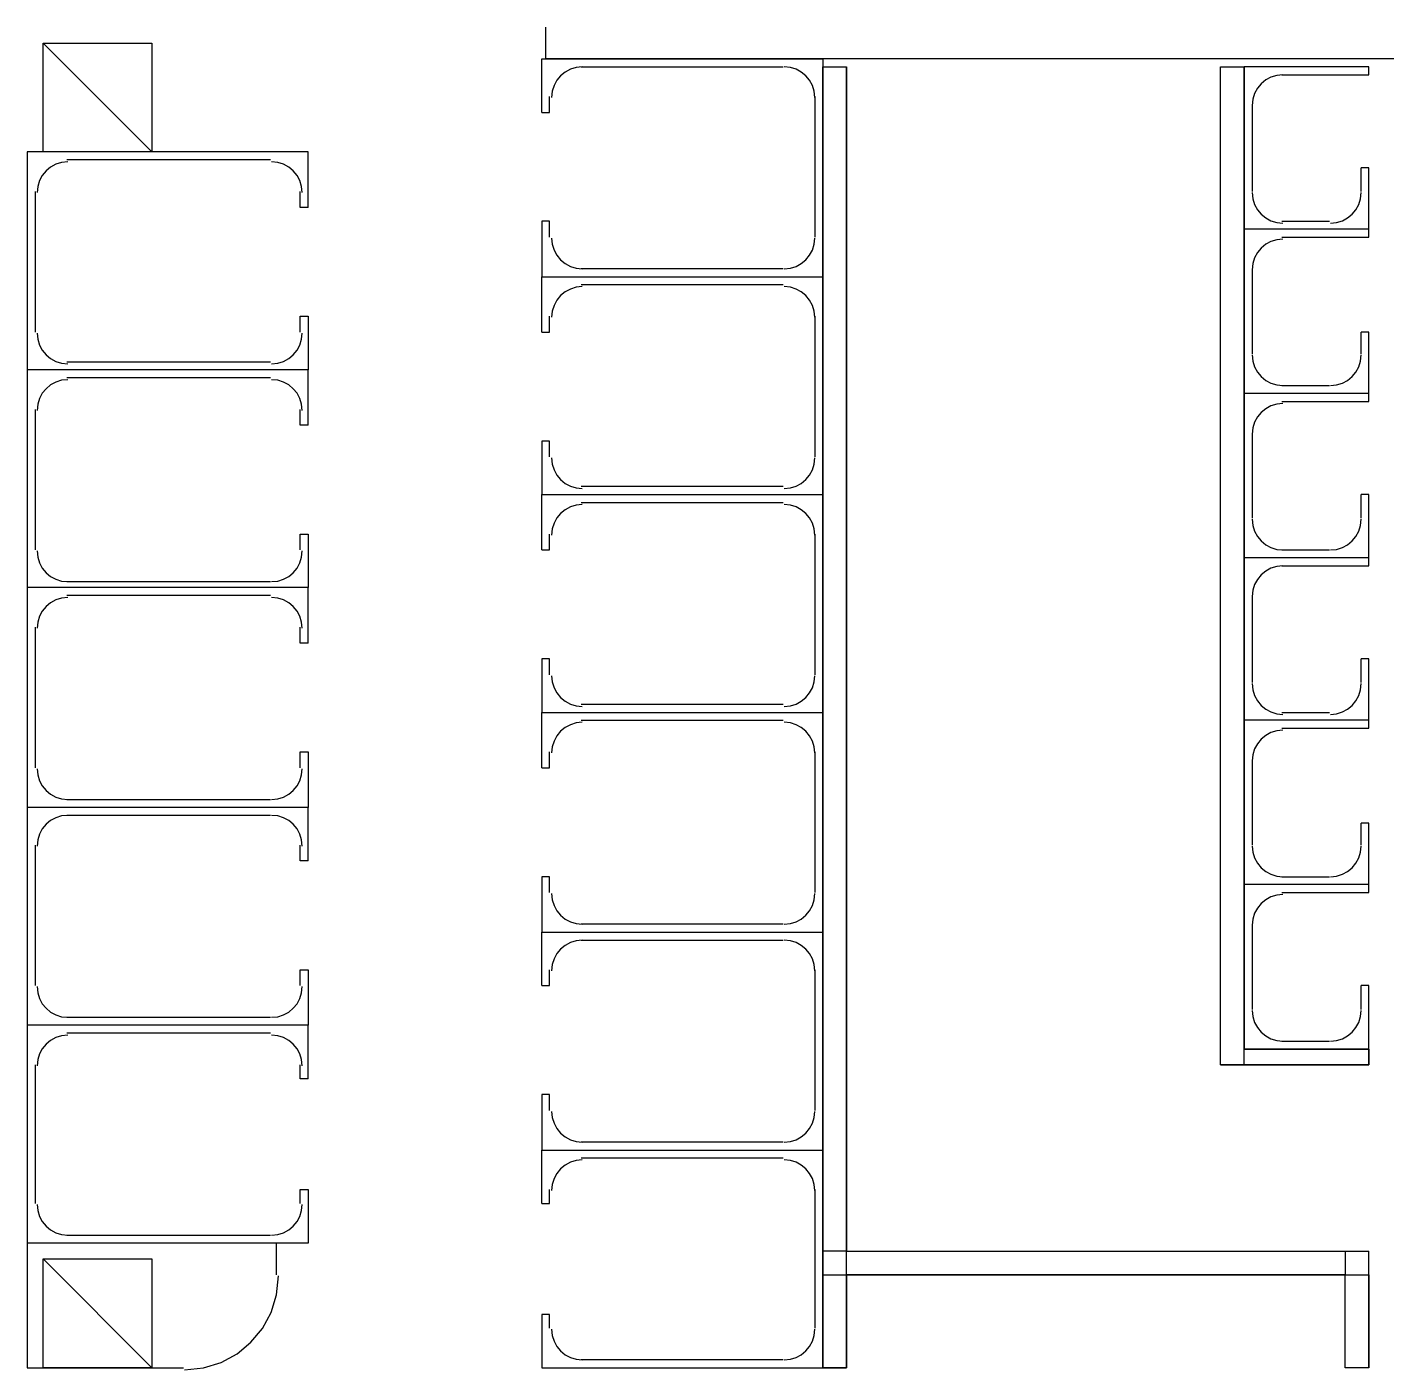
# Model space of a CAD drawing. Header units: millimetres. Extents: x -1062 to 473405, y -148599 to 38948.
# Drawn here: x -465 to 8255, y -83090 to -74479 of the extents above; entities that cross this region are included whole.
import ezdxf

# ---------------------------------------------------------------- set-up
doc = ezdxf.new("R2010")
doc.units = ezdxf.units.MM
for name, color, linetype in [('COLUMN', 1, 'Continuous'), ('WALL', 7, 'Continuous'), ('WINDOW', 4, 'Continuous')]:
    doc.layers.add(name, color=color, linetype=linetype)

msp = doc.modelspace()

# ---------------------------------------------------------------- linework, layer by layer
at = {"layer": 'COLUMN'}
for p, q in [((334.3, -75279), (-363.9, -74580.5)), ((-363.9, -74580.5), (334.3, -74580.5)), ((-363.9, -75279), (-363.9, -74580.5)), ((334.3, -74580.5), (334.3, -75279)), ((334.3, -75279), (-363.9, -75279)), ((334.3, -83077.6), (-363.9, -82379.1)), ((-363.9, -82379.1), (334.3, -82379.1)), ((-363.9, -83077.6), (-363.9, -82379.1)), ((334.3, -82379.1), (334.3, -83077.6)), ((334.3, -83077.6), (-363.9, -83077.6))]:
    msp.add_line(p, q, dxfattribs=at)
at = {"layer": 'WALL'}
for p, q in [((2860.2, -74682.1), (2860.2, -74478.9)), ((9486.1, -74682.1), (2860.2, -74682.1)), ((4637.3, -83077.6), (4637.3, -74732.9)), ((4789.6, -82328.3), (4789.6, -74732.9)), ((7188.6, -81134.3), (7188.6, -74732.9)), ((7340.9, -81134.3), (7340.9, -74732.9)), ((8140.6, -81032.7), (7340.9, -81032.7)), ((8140.6, -81134.3), (8140.6, -81032.7)), ((7188.6, -81134.3), (7340.9, -81134.3)), ((7340.9, -81134.3), (8140.6, -81134.3)), ((-465.4, -82277.5), (-465.4, -83077.6)), ((1133.9, -82277.5), (-465.4, -82277.5)), ((1133.9, -82480.7), (1133.9, -82277.5)), ((4789.6, -82328.3), (7988.3, -82328.3)), ((7988.3, -82328.3), (8140.6, -82328.3)), ((8140.6, -83077.6), (8140.6, -82328.3)), ((1134.4, -82608.6), (1146.6, -82487)), ((4789.6, -83077.6), (4789.6, -82480.7)), ((4789.6, -82480.7), (7988.3, -82480.7)), ((7988.3, -83077.6), (7988.3, -82480.7)), ((1099.2, -82721.9), (1134.4, -82608.6)), ((1043.7, -82824.3), (1099.2, -82721.9)), ((970, -82913.6), (1043.7, -82824.3)), ((880.8, -82987.3), (970, -82913.6)), ((778.4, -83042.9), (880.8, -82987.3)), ((-465.4, -83077.6), (537.3, -83077.6)), ((543.7, -83090.3), (665.2, -83078.1)), ((665.2, -83078.1), (778.4, -83042.9)), ((4637.3, -83077.6), (4789.6, -83077.6))]:
    msp.add_line(p, q, dxfattribs=at)
for points in [[(4789.6, -74732.9), (4789.6, -82328.3), (4637.3, -82328.3), (4637.3, -74732.9), (4789.6, -74732.9)], [(8140, -81135), (7340, -81135), (7340, -81134.3), (7188.6, -81134.3), (7188.6, -74732.9), (7340.9, -74732.9), (7340.9, -81032.7), (8140.6, -81032.7), (8140.6, -81134.3), (8140, -81134.3), (8140, -81135)], [(7988.3, -82328.3), (7988.3, -82480.7), (4789.6, -82480.7), (4789.6, -82328.3), (7988.3, -82328.3)], [(4789.6, -82480.7), (4789.6, -83077.6), (4637.3, -83077.6), (4637.3, -82480.7), (4789.6, -82480.7)], [(8140.6, -82480.7), (8140.6, -83077.6), (7988.3, -83077.6), (7988.3, -82480.7), (8140.6, -82480.7)]]:
    msp.add_lwpolyline(points, close=True, dxfattribs=at)
at = {"layer": 'WINDOW'}
for p, q in [((2834.8, -75025), (2834.8, -74682.1)), ((2834.8, -74682.1), (4637.3, -74682.1)), ((4637.3, -74682.1), (4637.3, -76079.2)), ((2931.9, -74819.7), (2913.8, -74853.1)), ((2955.9, -74790.5), (2931.9, -74819.7)), ((2985, -74766.5), (2955.9, -74790.5)), ((3018.5, -74748.4), (2985, -74766.5)), ((3055.4, -74736.9), (3018.5, -74748.4)), ((3095, -74732.9), (3055.4, -74736.9)), ((3088.7, -74732.9), (4383.4, -74732.9)), ((4429.4, -74736.9), (4389.7, -74732.9)), ((4466.3, -74748.4), (4429.4, -74736.9)), ((4499.7, -74766.5), (4466.3, -74748.4)), ((4528.9, -74790.5), (4499.7, -74766.5)), ((4552.9, -74819.7), (4528.9, -74790.5)), ((4571, -74853.1), (4552.9, -74819.7)), ((7340.9, -74732.9), (7340.9, -75774.4)), ((8140.6, -74732.9), (7340.9, -74732.9)), ((7478.4, -74817.3), (7449.3, -74841.3)), ((7511.9, -74799.2), (7478.4, -74817.3)), ((7548.8, -74787.7), (7511.9, -74799.2)), ((7588.4, -74783.7), (7548.8, -74787.7)), ((7582.1, -74783.7), (8140.6, -74783.7)), ((8140.6, -74783.7), (8140.6, -74732.9)), ((2902.3, -74890.1), (2898.3, -74929.8)), ((2913.8, -74853.1), (2902.3, -74890.1)), ((4582.5, -74890.1), (4571, -74853.1)), ((4586.5, -74929.8), (4582.5, -74890.1)), ((7407.2, -74903.9), (7395.7, -74940.9)), ((7425.3, -74870.5), (7407.2, -74903.9)), ((7449.3, -74841.3), (7425.3, -74870.5)), ((2885.6, -75025), (2885.6, -74923.4)), ((4586.5, -74923.4), (4586.5, -75825.2)), ((7395.7, -74940.9), (7391.7, -74980.6)), ((7391.7, -74974.2), (7391.7, -75533.1)), ((2834.8, -75025), (2885.6, -75025)), ((1337, -75279), (-465.4, -75279)), ((-465.4, -75279), (-465.4, -76676.2)), ((-205.2, -75342.5), (-244.9, -75346.5)), ((1095.8, -75329.8), (-211.6, -75329.8)), ((1141.8, -75346.5), (1102.2, -75342.5)), ((1337, -75634.7), (1337, -75279)), ((-368.3, -75429.3), (-386.5, -75462.8)), ((-344.3, -75400.2), (-368.3, -75429.3)), ((-315.2, -75376.2), (-344.3, -75400.2)), ((-281.8, -75358), (-315.2, -75376.2)), ((-244.9, -75346.5), (-281.8, -75358)), ((1178.8, -75358), (1141.8, -75346.5)), ((1212.2, -75376.2), (1178.8, -75358)), ((1241.3, -75400.2), (1212.2, -75376.2)), ((1265.3, -75429.3), (1241.3, -75400.2)), ((1283.5, -75462.8), (1265.3, -75429.3)), ((8089.8, -75533.1), (8089.8, -75380.6)), ((8140.6, -75380.6), (8089.8, -75380.6)), ((8140.6, -75774.4), (8140.6, -75380.6)), ((-398, -75499.7), (-402, -75539.4)), ((-386.5, -75462.8), (-398, -75499.7)), ((1294.9, -75499.7), (1283.5, -75462.8)), ((1298.9, -75539.4), (1294.9, -75499.7)), ((-414.7, -75533.1), (-414.7, -76434.9)), ((1286.3, -75634.7), (1286.3, -75533.1)), ((7391.7, -75539.4), (7395.7, -75579.1)), ((7395.7, -75579.1), (7407.2, -75616)), ((8074.4, -75616), (8085.8, -75579.1)), ((8085.8, -75579.1), (8089.8, -75539.4)), ((1337, -75634.7), (1286.3, -75634.7)), ((7407.2, -75616), (7425.3, -75649.5)), ((7425.3, -75649.5), (7449.3, -75678.6)), ((7449.3, -75678.6), (7478.4, -75702.7)), ((8003.1, -75702.7), (8032.2, -75678.6)), ((8032.2, -75678.6), (8056.2, -75649.5)), ((8056.2, -75649.5), (8074.4, -75616)), ((2885.6, -75723.6), (2834.8, -75723.6)), ((2834.8, -75723.6), (2834.8, -76079.2)), ((2885.6, -75825.2), (2885.6, -75723.6)), ((7340.9, -75774.4), (7340.9, -76828.6)), ((8140.6, -75774.4), (7340.9, -75774.4)), ((7478.4, -75702.7), (7511.9, -75720.8)), ((7511.9, -75720.8), (7548.8, -75732.3)), ((7548.8, -75732.3), (7588.4, -75736.3)), ((7582.1, -75723.6), (7886.7, -75723.6)), ((7893.1, -75736.3), (7932.7, -75732.3)), ((7932.7, -75732.3), (7969.7, -75720.8)), ((7969.7, -75720.8), (8003.1, -75702.7)), ((8140.6, -75825.2), (8140.6, -75774.4)), ((2898.3, -75831.5), (2902.3, -75871.2)), ((4582.5, -75871.2), (4586.5, -75831.5)), ((7511.9, -75853.4), (7478.4, -75871.5)), ((7548.8, -75841.9), (7511.9, -75853.4)), ((7588.4, -75837.9), (7548.8, -75841.9)), ((7582.1, -75825.2), (8140.6, -75825.2)), ((2902.3, -75871.2), (2913.8, -75908.2)), ((2913.8, -75908.2), (2931.9, -75941.6)), ((2931.9, -75941.6), (2955.9, -75970.8)), ((4528.9, -75970.8), (4552.9, -75941.6)), ((4552.9, -75941.6), (4571, -75908.2)), ((4571, -75908.2), (4582.5, -75871.2)), ((7425.3, -75924.7), (7407.2, -75958.1)), ((7449.3, -75895.6), (7425.3, -75924.7)), ((7478.4, -75871.5), (7449.3, -75895.6)), ((2955.9, -75970.8), (2985, -75994.8)), ((2985, -75994.8), (3018.5, -76012.9)), ((3018.5, -76012.9), (3055.4, -76024.4)), ((3055.4, -76024.4), (3095, -76028.4)), ((4383.4, -76028.4), (3088.7, -76028.4)), ((4389.7, -76028.4), (4429.4, -76024.4)), ((4429.4, -76024.4), (4466.3, -76012.9)), ((4466.3, -76012.9), (4499.7, -75994.8)), ((4499.7, -75994.8), (4528.9, -75970.8)), ((7395.7, -75995.1), (7391.7, -76034.8)), ((7391.7, -76028.4), (7391.7, -76574.6)), ((7407.2, -75958.1), (7395.7, -75995.1)), ((2834.8, -76079.2), (4637.3, -76079.2)), ((2834.8, -76434.9), (2834.8, -76079.2)), ((4637.3, -76079.2), (4637.3, -77476.4)), ((2955.9, -76200.4), (2931.9, -76229.5)), ((2985, -76176.4), (2955.9, -76200.4)), ((3018.5, -76158.2), (2985, -76176.4)), ((3055.4, -76146.7), (3018.5, -76158.2)), ((3095, -76142.7), (3055.4, -76146.7)), ((3088.7, -76130), (4383.4, -76130)), ((4429.4, -76146.7), (4389.7, -76142.7)), ((4466.3, -76158.2), (4429.4, -76146.7)), ((4499.7, -76176.4), (4466.3, -76158.2)), ((4528.9, -76200.4), (4499.7, -76176.4)), ((4552.9, -76229.5), (4528.9, -76200.4)), ((2902.3, -76299.9), (2898.3, -76339.6)), ((2913.8, -76263), (2902.3, -76299.9)), ((2931.9, -76229.5), (2913.8, -76263)), ((4571, -76263), (4552.9, -76229.5)), ((4582.5, -76299.9), (4571, -76263)), ((4586.5, -76339.6), (4582.5, -76299.9)), ((1286.3, -76434.9), (1286.3, -76333.2)), ((1286.3, -76333.2), (1337, -76333.2)), ((1337, -76333.2), (1337, -76676.2)), ((2885.6, -76434.9), (2885.6, -76333.2)), ((4586.5, -76333.2), (4586.5, -77235)), ((-402, -76441.2), (-398, -76480.9)), ((1294.9, -76480.9), (1298.9, -76441.2)), ((2834.8, -76434.9), (2885.6, -76434.9)), ((8089.8, -76574.6), (8089.8, -76434.9)), ((8140.6, -76434.9), (8089.8, -76434.9)), ((8140.6, -76828.6), (8140.6, -76434.9)), ((-398, -76480.9), (-386.5, -76517.8)), ((-386.5, -76517.8), (-368.3, -76551.3)), ((-368.3, -76551.3), (-344.3, -76580.4)), ((1241.3, -76580.4), (1265.3, -76551.3)), ((1265.3, -76551.3), (1283.5, -76517.8)), ((1283.5, -76517.8), (1294.9, -76480.9)), ((-344.3, -76580.4), (-315.2, -76604.5)), ((-315.2, -76604.5), (-281.8, -76622.6)), ((-281.8, -76622.6), (-244.9, -76634.1)), ((-244.9, -76634.1), (-205.2, -76638.1)), ((-211.6, -76625.4), (1095.8, -76625.4)), ((1102.2, -76638.1), (1141.8, -76634.1)), ((1141.8, -76634.1), (1178.8, -76622.6)), ((1178.8, -76622.6), (1212.2, -76604.5)), ((1212.2, -76604.5), (1241.3, -76580.4)), ((7391.7, -76580.9), (7395.7, -76620.6)), ((7395.7, -76620.6), (7407.2, -76657.6)), ((8074.4, -76657.6), (8085.8, -76620.6)), ((8085.8, -76620.6), (8089.8, -76580.9)), ((1337, -76676.2), (-465.4, -76676.2)), ((-465.4, -76676.2), (-465.4, -78073.3)), ((1095.8, -76727), (-211.6, -76727)), ((1337, -77031.8), (1337, -76676.2)), ((7407.2, -76657.6), (7425.3, -76691)), ((7425.3, -76691), (7449.3, -76720.1)), ((7449.3, -76720.1), (7478.4, -76744.2)), ((8003.1, -76744.2), (8032.2, -76720.1)), ((8032.2, -76720.1), (8056.2, -76691)), ((8056.2, -76691), (8074.4, -76657.6)), ((-344.3, -76797.4), (-368.3, -76826.5)), ((-315.2, -76773.3), (-344.3, -76797.4)), ((-281.8, -76755.2), (-315.2, -76773.3)), ((-244.9, -76743.7), (-281.8, -76755.2)), ((-205.2, -76739.7), (-244.9, -76743.7)), ((1141.8, -76743.7), (1102.2, -76739.7)), ((1178.8, -76755.2), (1141.8, -76743.7)), ((1212.2, -76773.3), (1178.8, -76755.2)), ((1241.3, -76797.4), (1212.2, -76773.3)), ((1265.3, -76826.5), (1241.3, -76797.4)), ((7478.4, -76744.2), (7511.9, -76762.3)), ((7511.9, -76762.3), (7548.8, -76773.8)), ((7548.8, -76773.8), (7588.4, -76777.8)), ((7582.1, -76777.8), (7886.7, -76777.8)), ((7893.1, -76777.8), (7932.7, -76773.8)), ((7932.7, -76773.8), (7969.7, -76762.3)), ((7969.7, -76762.3), (8003.1, -76744.2)), ((-398, -76896.9), (-402, -76936.6)), ((-386.5, -76859.9), (-398, -76896.9)), ((-368.3, -76826.5), (-386.5, -76859.9)), ((1283.5, -76859.9), (1265.3, -76826.5)), ((1294.9, -76896.9), (1283.5, -76859.9)), ((1298.9, -76936.6), (1294.9, -76896.9)), ((7340.9, -76828.6), (7340.9, -77882.8)), ((8140.6, -76828.6), (7340.9, -76828.6)), ((7511.9, -76907.6), (7478.4, -76925.7)), ((7548.8, -76896.1), (7511.9, -76907.6)), ((7588.4, -76892.1), (7548.8, -76896.1)), ((7582.1, -76879.4), (8140.6, -76879.4)), ((8140.6, -76879.4), (8140.6, -76828.6)), ((-414.7, -76930.2), (-414.7, -77832)), ((1286.3, -77031.8), (1286.3, -76930.2)), ((7425.3, -76978.9), (7407.2, -77012.3)), ((7449.3, -76949.8), (7425.3, -76978.9)), ((7478.4, -76925.7), (7449.3, -76949.8)), ((1337, -77031.8), (1286.3, -77031.8)), ((7395.7, -77049.3), (7391.7, -77089)), ((7391.7, -77082.6), (7391.7, -77628.8)), ((7407.2, -77012.3), (7395.7, -77049.3)), ((2885.6, -77133.4), (2834.8, -77133.4)), ((2834.8, -77133.4), (2834.8, -77476.4)), ((2885.6, -77235), (2885.6, -77133.4)), ((2898.3, -77241.4), (2902.3, -77281.1)), ((4582.5, -77281.1), (4586.5, -77241.4)), ((2902.3, -77281.1), (2913.8, -77318)), ((2913.8, -77318), (2931.9, -77351.5)), ((4552.9, -77351.5), (4571, -77318)), ((4571, -77318), (4582.5, -77281.1)), ((2931.9, -77351.5), (2955.9, -77380.6)), ((2955.9, -77380.6), (2985, -77404.6)), ((2985, -77404.6), (3018.5, -77422.8)), ((3018.5, -77422.8), (3055.4, -77434.3)), ((3055.4, -77434.3), (3095, -77438.3)), ((4383.4, -77425.6), (3088.7, -77425.6)), ((4389.7, -77438.3), (4429.4, -77434.3)), ((4429.4, -77434.3), (4466.3, -77422.8)), ((4466.3, -77422.8), (4499.7, -77404.6)), ((4499.7, -77404.6), (4528.9, -77380.6)), ((4528.9, -77380.6), (4552.9, -77351.5)), ((2834.8, -77476.4), (4637.3, -77476.4)), ((2834.8, -77832), (2834.8, -77476.4)), ((4637.3, -77476.4), (4637.3, -78873.5)), ((8089.8, -77628.8), (8089.8, -77476.4)), ((8140.6, -77476.4), (8089.8, -77476.4)), ((8140.6, -77882.8), (8140.6, -77476.4)), ((2955.9, -77597.5), (2931.9, -77626.7)), ((2985, -77573.5), (2955.9, -77597.5)), ((3018.5, -77555.3), (2985, -77573.5)), ((3055.4, -77543.9), (3018.5, -77555.3)), ((3095, -77539.9), (3055.4, -77543.9)), ((3088.7, -77527.2), (4383.4, -77527.2)), ((4429.4, -77543.9), (4389.7, -77539.9)), ((4466.3, -77555.3), (4429.4, -77543.9)), ((4499.7, -77573.5), (4466.3, -77555.3)), ((4528.9, -77597.5), (4499.7, -77573.5)), ((4552.9, -77626.7), (4528.9, -77597.5)), ((2902.3, -77697.1), (2898.3, -77736.7)), ((2913.8, -77660.1), (2902.3, -77697.1)), ((2931.9, -77626.7), (2913.8, -77660.1)), ((4571, -77660.1), (4552.9, -77626.7)), ((4582.5, -77697.1), (4571, -77660.1)), ((4586.5, -77736.7), (4582.5, -77697.1)), ((7391.7, -77635.1), (7395.7, -77674.8)), ((7395.7, -77674.8), (7407.2, -77711.8)), ((8074.4, -77711.8), (8085.8, -77674.8)), ((8085.8, -77674.8), (8089.8, -77635.1)), ((1286.3, -77832), (1286.3, -77730.4)), ((1286.3, -77730.4), (1337, -77730.4)), ((1337, -77730.4), (1337, -78073.3)), ((2885.6, -77832), (2885.6, -77730.4)), ((4586.5, -77730.4), (4586.5, -78632.2)), ((7407.2, -77711.8), (7425.3, -77745.2)), ((7425.3, -77745.2), (7449.3, -77774.3)), ((7449.3, -77774.3), (7478.4, -77798.4)), ((8003.1, -77798.4), (8032.2, -77774.3)), ((8032.2, -77774.3), (8056.2, -77745.2)), ((8056.2, -77745.2), (8074.4, -77711.8)), ((-402, -77838.4), (-398, -77878)), ((1294.9, -77878), (1298.9, -77838.4)), ((2834.8, -77832), (2885.6, -77832)), ((7478.4, -77798.4), (7511.9, -77816.5)), ((7511.9, -77816.5), (7548.8, -77828)), ((7548.8, -77828), (7588.4, -77832)), ((7582.1, -77832), (7886.7, -77832)), ((7893.1, -77832), (7932.7, -77828)), ((7932.7, -77828), (7969.7, -77816.5)), ((7969.7, -77816.5), (8003.1, -77798.4)), ((-398, -77878), (-386.5, -77915)), ((-386.5, -77915), (-368.3, -77948.4)), ((-368.3, -77948.4), (-344.3, -77977.6)), ((1241.3, -77977.6), (1265.3, -77948.4)), ((1265.3, -77948.4), (1283.5, -77915)), ((1283.5, -77915), (1294.9, -77878)), ((7340.9, -77882.8), (7340.9, -78924.3)), ((8140.6, -77882.8), (7340.9, -77882.8)), ((7511.9, -77949.1), (7478.4, -77967.2)), ((7548.8, -77937.6), (7511.9, -77949.1)), ((7588.4, -77933.6), (7548.8, -77937.6)), ((7582.1, -77933.6), (8140.6, -77933.6)), ((8140.6, -77933.6), (8140.6, -77882.8)), ((-344.3, -77977.6), (-315.2, -78001.6)), ((-315.2, -78001.6), (-281.8, -78019.7)), ((-281.8, -78019.7), (-244.9, -78031.2)), ((-244.9, -78031.2), (-205.2, -78035.2)), ((-211.6, -78035.2), (1095.8, -78035.2)), ((1102.2, -78035.2), (1141.8, -78031.2)), ((1141.8, -78031.2), (1178.8, -78019.7)), ((1178.8, -78019.7), (1212.2, -78001.6)), ((1212.2, -78001.6), (1241.3, -77977.6)), ((7425.3, -78020.4), (7407.2, -78053.8)), ((7449.3, -77991.3), (7425.3, -78020.4)), ((7478.4, -77967.2), (7449.3, -77991.3)), ((1337, -78073.3), (-465.4, -78073.3)), ((-465.4, -78073.3), (-465.4, -79483.2)), ((1095.8, -78124.1), (-211.6, -78124.1)), ((1337, -78429), (1337, -78073.3)), ((7395.7, -78090.8), (7391.7, -78130.5)), ((7391.7, -78124.1), (7391.7, -78683)), ((7407.2, -78053.8), (7395.7, -78090.8)), ((-344.3, -78194.5), (-368.3, -78223.6)), ((-315.2, -78170.5), (-344.3, -78194.5)), ((-281.8, -78152.3), (-315.2, -78170.5)), ((-244.9, -78140.8), (-281.8, -78152.3)), ((-205.2, -78136.8), (-244.9, -78140.8)), ((1141.8, -78140.8), (1102.2, -78136.8)), ((1178.8, -78152.3), (1141.8, -78140.8)), ((1212.2, -78170.5), (1178.8, -78152.3)), ((1241.3, -78194.5), (1212.2, -78170.5)), ((1265.3, -78223.6), (1241.3, -78194.5)), ((-398, -78294), (-402, -78333.7)), ((-386.5, -78257.1), (-398, -78294)), ((-368.3, -78223.6), (-386.5, -78257.1)), ((1283.5, -78257.1), (1265.3, -78223.6)), ((1294.9, -78294), (1283.5, -78257.1)), ((1298.9, -78333.7), (1294.9, -78294)), ((-414.7, -78327.3), (-414.7, -79229.1)), ((1286.3, -78429), (1286.3, -78327.3)), ((1337, -78429), (1286.3, -78429)), ((2885.6, -78530.6), (2834.8, -78530.6)), ((2834.8, -78530.6), (2834.8, -78873.5)), ((2885.6, -78632.2), (2885.6, -78530.6)), ((8089.8, -78683), (8089.8, -78530.6)), ((8140.6, -78530.6), (8089.8, -78530.6)), ((8140.6, -78924.3), (8140.6, -78530.6)), ((2898.3, -78638.5), (2902.3, -78678.2)), ((4582.5, -78678.2), (4586.5, -78638.5)), ((2902.3, -78678.2), (2913.8, -78715.2)), ((2913.8, -78715.2), (2931.9, -78748.6)), ((4552.9, -78748.6), (4571, -78715.2)), ((4571, -78715.2), (4582.5, -78678.2)), ((7391.7, -78689.3), (7395.7, -78729)), ((7395.7, -78729), (7407.2, -78766)), ((8074.4, -78766), (8085.8, -78729)), ((8085.8, -78729), (8089.8, -78689.3)), ((2931.9, -78748.6), (2955.9, -78777.7)), ((2955.9, -78777.7), (2985, -78801.8)), ((2985, -78801.8), (3018.5, -78819.9)), ((3018.5, -78819.9), (3055.4, -78831.4)), ((4383.4, -78822.7), (3088.7, -78822.7)), ((4429.4, -78831.4), (4466.3, -78819.9)), ((4466.3, -78819.9), (4499.7, -78801.8)), ((4499.7, -78801.8), (4528.9, -78777.7)), ((4528.9, -78777.7), (4552.9, -78748.6)), ((7407.2, -78766), (7425.3, -78799.4)), ((7425.3, -78799.4), (7449.3, -78828.5)), ((7449.3, -78828.5), (7478.4, -78852.6)), ((8003.1, -78852.6), (8032.2, -78828.5)), ((8032.2, -78828.5), (8056.2, -78799.4)), ((8056.2, -78799.4), (8074.4, -78766)), ((2834.8, -78873.5), (4637.3, -78873.5)), ((2834.8, -79229.1), (2834.8, -78873.5)), ((3055.4, -78831.4), (3095, -78835.4)), ((4389.7, -78835.4), (4429.4, -78831.4)), ((4637.3, -78873.5), (4637.3, -80283.4)), ((7478.4, -78852.6), (7511.9, -78870.7)), ((7511.9, -78870.7), (7548.8, -78882.2)), ((7548.8, -78882.2), (7588.4, -78886.2)), ((7582.1, -78873.5), (7886.7, -78873.5)), ((7893.1, -78886.2), (7932.7, -78882.2)), ((7932.7, -78882.2), (7969.7, -78870.7)), ((7969.7, -78870.7), (8003.1, -78852.6)), ((2955.9, -78994.7), (2931.9, -79023.8)), ((2985, -78970.6), (2955.9, -78994.7)), ((3018.5, -78952.5), (2985, -78970.6)), ((3055.4, -78941), (3018.5, -78952.5)), ((3095, -78937), (3055.4, -78941)), ((3088.7, -78924.3), (4383.4, -78924.3)), ((4429.4, -78941), (4389.7, -78937)), ((4466.3, -78952.5), (4429.4, -78941)), ((4499.7, -78970.6), (4466.3, -78952.5)), ((4528.9, -78994.7), (4499.7, -78970.6)), ((4552.9, -79023.8), (4528.9, -78994.7)), ((7340.9, -78924.3), (7340.9, -79978.5)), ((8140.6, -78924.3), (7340.9, -78924.3)), ((7511.9, -79003.3), (7478.4, -79021.4)), ((7548.8, -78991.8), (7511.9, -79003.3)), ((7588.4, -78987.8), (7548.8, -78991.8)), ((7582.1, -78975.1), (8140.6, -78975.1)), ((8140.6, -78975.1), (8140.6, -78924.3)), ((2913.8, -79057.3), (2902.3, -79094.2)), ((2931.9, -79023.8), (2913.8, -79057.3)), ((4571, -79057.3), (4552.9, -79023.8)), ((4582.5, -79094.2), (4571, -79057.3)), ((7425.3, -79074.6), (7407.2, -79108.1)), ((7449.3, -79045.5), (7425.3, -79074.6)), ((7478.4, -79021.4), (7449.3, -79045.5)), ((1286.3, -79229.1), (1286.3, -79127.5)), ((1286.3, -79127.5), (1337, -79127.5)), ((1337, -79127.5), (1337, -79483.2)), ((2885.6, -79229.1), (2885.6, -79127.5)), ((2902.3, -79094.2), (2898.3, -79133.9)), ((4586.5, -79133.9), (4582.5, -79094.2)), ((4586.5, -79127.5), (4586.5, -80029.3)), ((7395.7, -79145), (7391.7, -79184.7)), ((7391.7, -79178.3), (7391.7, -79724.5)), ((7407.2, -79108.1), (7395.7, -79145)), ((-402, -79235.5), (-398, -79275.2)), ((1294.9, -79275.2), (1298.9, -79235.5)), ((2834.8, -79229.1), (2885.6, -79229.1)), ((-398, -79275.2), (-386.5, -79312.1)), ((-386.5, -79312.1), (-368.3, -79345.6)), ((-368.3, -79345.6), (-344.3, -79374.7)), ((1241.3, -79374.7), (1265.3, -79345.6)), ((1265.3, -79345.6), (1283.5, -79312.1)), ((1283.5, -79312.1), (1294.9, -79275.2)), ((-344.3, -79374.7), (-315.2, -79398.7)), ((-315.2, -79398.7), (-281.8, -79416.9)), ((-281.8, -79416.9), (-244.9, -79428.4)), ((-244.9, -79428.4), (-205.2, -79432.4)), ((-211.6, -79432.4), (1095.8, -79432.4)), ((1102.2, -79432.4), (1141.8, -79428.4)), ((1141.8, -79428.4), (1178.8, -79416.9)), ((1178.8, -79416.9), (1212.2, -79398.7)), ((1212.2, -79398.7), (1241.3, -79374.7)), ((1337, -79483.2), (-465.4, -79483.2)), ((-465.4, -79483.2), (-465.4, -80880.3)), ((1337, -79826.1), (1337, -79483.2)), ((-344.3, -79591.6), (-368.3, -79620.8)), ((-315.2, -79567.6), (-344.3, -79591.6)), ((-281.8, -79549.4), (-315.2, -79567.6)), ((-244.9, -79538), (-281.8, -79549.4)), ((-205.2, -79534), (-244.9, -79538)), ((1095.8, -79534), (-211.6, -79534)), ((1141.8, -79538), (1102.2, -79534)), ((1178.8, -79549.4), (1141.8, -79538)), ((1212.2, -79567.6), (1178.8, -79549.4)), ((1241.3, -79591.6), (1212.2, -79567.6)), ((1265.3, -79620.8), (1241.3, -79591.6)), ((8089.8, -79724.5), (8089.8, -79584.8)), ((8140.6, -79584.8), (8089.8, -79584.8)), ((8140.6, -79978.5), (8140.6, -79584.8)), ((-398, -79691.2), (-402, -79730.8)), ((-386.5, -79654.2), (-398, -79691.2)), ((-368.3, -79620.8), (-386.5, -79654.2)), ((1283.5, -79654.2), (1265.3, -79620.8)), ((1294.9, -79691.2), (1283.5, -79654.2)), ((1298.9, -79730.8), (1294.9, -79691.2)), ((-414.7, -79724.5), (-414.7, -80626.3)), ((1286.3, -79826.1), (1286.3, -79724.5)), ((7391.7, -79730.8), (7395.7, -79770.5)), ((7395.7, -79770.5), (7407.2, -79807.5)), ((8074.4, -79807.5), (8085.8, -79770.5)), ((8085.8, -79770.5), (8089.8, -79730.8)), ((1337, -79826.1), (1286.3, -79826.1)), ((7407.2, -79807.5), (7425.3, -79840.9)), ((7425.3, -79840.9), (7449.3, -79870.1)), ((7449.3, -79870.1), (7478.4, -79894.1)), ((8003.1, -79894.1), (8032.2, -79870.1)), ((8032.2, -79870.1), (8056.2, -79840.9)), ((8056.2, -79840.9), (8074.4, -79807.5)), ((2885.6, -79927.7), (2834.8, -79927.7)), ((2834.8, -79927.7), (2834.8, -80283.4)), ((2885.6, -80029.3), (2885.6, -79927.7)), ((7478.4, -79894.1), (7511.9, -79912.2)), ((7511.9, -79912.2), (7548.8, -79923.7)), ((7548.8, -79923.7), (7588.4, -79927.7)), ((7582.1, -79927.7), (7886.7, -79927.7)), ((7893.1, -79927.7), (7932.7, -79923.7)), ((7932.7, -79923.7), (7969.7, -79912.2)), ((7969.7, -79912.2), (8003.1, -79894.1)), ((2898.3, -80035.7), (2902.3, -80075.4)), ((4582.5, -80075.4), (4586.5, -80035.7)), ((7340.9, -79978.5), (7340.9, -81032.7)), ((8140.6, -79978.5), (7340.9, -79978.5)), ((7548.8, -80046), (7511.9, -80057.5)), ((7588.4, -80042), (7548.8, -80046)), ((7582.1, -80029.3), (8140.6, -80029.3)), ((8140.6, -80029.3), (8140.6, -79978.5)), ((2902.3, -80075.4), (2913.8, -80112.3)), ((2913.8, -80112.3), (2931.9, -80145.7)), ((4552.9, -80145.7), (4571, -80112.3)), ((4571, -80112.3), (4582.5, -80075.4)), ((7425.3, -80128.8), (7407.2, -80162.3)), ((7449.3, -80099.7), (7425.3, -80128.8)), ((7478.4, -80075.6), (7449.3, -80099.7)), ((7511.9, -80057.5), (7478.4, -80075.6)), ((2931.9, -80145.7), (2955.9, -80174.9)), ((2955.9, -80174.9), (2985, -80198.9)), ((2985, -80198.9), (3018.5, -80217.1)), ((3018.5, -80217.1), (3055.4, -80228.5)), ((4429.4, -80228.5), (4466.3, -80217.1)), ((4466.3, -80217.1), (4499.7, -80198.9)), ((4499.7, -80198.9), (4528.9, -80174.9)), ((4528.9, -80174.9), (4552.9, -80145.7)), ((7395.7, -80199.2), (7391.7, -80238.9)), ((7407.2, -80162.3), (7395.7, -80199.2)), ((2834.8, -80283.4), (4637.3, -80283.4)), ((2834.8, -80626.3), (2834.8, -80283.4)), ((3055.4, -80228.5), (3095, -80232.5)), ((4383.4, -80232.5), (3088.7, -80232.5)), ((4389.7, -80232.5), (4429.4, -80228.5)), ((4637.3, -80283.4), (4637.3, -81680.5)), ((7391.7, -80232.5), (7391.7, -80778.7)), ((2955.9, -80391.8), (2931.9, -80421)), ((2985, -80367.8), (2955.9, -80391.8)), ((3018.5, -80349.6), (2985, -80367.8)), ((3055.4, -80338.2), (3018.5, -80349.6)), ((3095, -80334.2), (3055.4, -80338.2)), ((3088.7, -80334.2), (4383.4, -80334.2)), ((4429.4, -80338.2), (4389.7, -80334.2)), ((4466.3, -80349.6), (4429.4, -80338.2)), ((4499.7, -80367.8), (4466.3, -80349.6)), ((4528.9, -80391.8), (4499.7, -80367.8)), ((4552.9, -80421), (4528.9, -80391.8)), ((2913.8, -80454.4), (2902.3, -80491.4)), ((2931.9, -80421), (2913.8, -80454.4)), ((4571, -80454.4), (4552.9, -80421)), ((4582.5, -80491.4), (4571, -80454.4)), ((1286.3, -80626.3), (1286.3, -80524.7)), ((1286.3, -80524.7), (1337, -80524.7)), ((1337, -80524.7), (1337, -80880.3)), ((2885.6, -80626.3), (2885.6, -80524.7)), ((2902.3, -80491.4), (2898.3, -80531)), ((4586.5, -80531), (4582.5, -80491.4)), ((4586.5, -80524.7), (4586.5, -81426.5)), ((-402, -80632.6), (-398, -80672.3)), ((1294.9, -80672.3), (1298.9, -80632.6)), ((2834.8, -80626.3), (2885.6, -80626.3)), ((8089.8, -80778.7), (8089.8, -80626.3)), ((8140.6, -80626.3), (8089.8, -80626.3)), ((8140.6, -81032.7), (8140.6, -80626.3)), ((-398, -80672.3), (-386.5, -80709.3)), ((-386.5, -80709.3), (-368.3, -80742.7)), ((-368.3, -80742.7), (-344.3, -80771.8)), ((1241.3, -80771.8), (1265.3, -80742.7)), ((1265.3, -80742.7), (1283.5, -80709.3)), ((1283.5, -80709.3), (1294.9, -80672.3)), ((-344.3, -80771.8), (-315.2, -80795.9)), ((-315.2, -80795.9), (-281.8, -80814)), ((-281.8, -80814), (-244.9, -80825.5)), ((-244.9, -80825.5), (-205.2, -80829.5)), ((-211.6, -80829.5), (1095.8, -80829.5)), ((1102.2, -80829.5), (1141.8, -80825.5)), ((1141.8, -80825.5), (1178.8, -80814)), ((1178.8, -80814), (1212.2, -80795.9)), ((1212.2, -80795.9), (1241.3, -80771.8)), ((7391.7, -80785.1), (7395.7, -80824.7)), ((7395.7, -80824.7), (7407.2, -80861.7)), ((8074.4, -80861.7), (8085.8, -80824.7)), ((8085.8, -80824.7), (8089.8, -80785.1)), ((1337, -80880.3), (-465.4, -80880.3)), ((-465.4, -80880.3), (-465.4, -82277.5)), ((1337, -81223.2), (1337, -80880.3)), ((7407.2, -80861.7), (7425.3, -80895.1)), ((7425.3, -80895.1), (7449.3, -80924.3)), ((8032.2, -80924.3), (8056.2, -80895.1)), ((8056.2, -80895.1), (8074.4, -80861.7)), ((-344.3, -81001.5), (-368.3, -81030.6)), ((-315.2, -80977.4), (-344.3, -81001.5)), ((-281.8, -80959.3), (-315.2, -80977.4)), ((-244.9, -80947.8), (-281.8, -80959.3)), ((-205.2, -80943.8), (-244.9, -80947.8)), ((1095.8, -80931.1), (-211.6, -80931.1)), ((1141.8, -80947.8), (1102.2, -80943.8)), ((1178.8, -80959.3), (1141.8, -80947.8)), ((1212.2, -80977.4), (1178.8, -80959.3)), ((1241.3, -81001.5), (1212.2, -80977.4)), ((1265.3, -81030.6), (1241.3, -81001.5)), ((7449.3, -80924.3), (7478.4, -80948.3)), ((7478.4, -80948.3), (7511.9, -80966.4)), ((7511.9, -80966.4), (7548.8, -80977.9)), ((7548.8, -80977.9), (7588.4, -80981.9)), ((7582.1, -80981.9), (7886.7, -80981.9)), ((7893.1, -80981.9), (7932.7, -80977.9)), ((7932.7, -80977.9), (7969.7, -80966.4)), ((7969.7, -80966.4), (8003.1, -80948.3)), ((8003.1, -80948.3), (8032.2, -80924.3)), ((-386.5, -81064.1), (-398, -81101)), ((-368.3, -81030.6), (-386.5, -81064.1)), ((1283.5, -81064.1), (1265.3, -81030.6)), ((1294.9, -81101), (1283.5, -81064.1)), ((-414.7, -81134.3), (-414.7, -82023.4)), ((-398, -81101), (-402, -81140.7)), ((1286.3, -81223.2), (1286.3, -81134.3)), ((1298.9, -81140.7), (1294.9, -81101)), ((1337, -81223.2), (1286.3, -81223.2)), ((2885.6, -81324.9), (2834.8, -81324.9)), ((2834.8, -81324.9), (2834.8, -81680.5)), ((2885.6, -81426.5), (2885.6, -81324.9)), ((2898.3, -81432.8), (2902.3, -81472.5)), ((4582.5, -81472.5), (4586.5, -81432.8)), ((2902.3, -81472.5), (2913.8, -81509.4)), ((2913.8, -81509.4), (2931.9, -81542.9)), ((4552.9, -81542.9), (4571, -81509.4)), ((4571, -81509.4), (4582.5, -81472.5)), ((2931.9, -81542.9), (2955.9, -81572)), ((2955.9, -81572), (2985, -81596.1)), ((2985, -81596.1), (3018.5, -81614.2)), ((3018.5, -81614.2), (3055.4, -81625.7)), ((4429.4, -81625.7), (4466.3, -81614.2)), ((4466.3, -81614.2), (4499.7, -81596.1)), ((4499.7, -81596.1), (4528.9, -81572)), ((4528.9, -81572), (4552.9, -81542.9)), ((2834.8, -81680.5), (4637.3, -81680.5)), ((2834.8, -82023.4), (2834.8, -81680.5)), ((3055.4, -81625.7), (3095, -81629.7)), ((4383.4, -81629.7), (3088.7, -81629.7)), ((4389.7, -81629.7), (4429.4, -81625.7)), ((4637.3, -81680.5), (4637.3, -83077.6)), ((2985, -81777.6), (2955.9, -81801.7)), ((3018.5, -81759.5), (2985, -81777.6)), ((3055.4, -81748), (3018.5, -81759.5)), ((3095, -81744), (3055.4, -81748)), ((3088.7, -81731.3), (4383.4, -81731.3)), ((4429.4, -81748), (4389.7, -81744)), ((4466.3, -81759.5), (4429.4, -81748)), ((4499.7, -81777.6), (4466.3, -81759.5)), ((4528.9, -81801.7), (4499.7, -81777.6)), ((2913.8, -81864.2), (2902.3, -81901.2)), ((2931.9, -81830.8), (2913.8, -81864.2)), ((2955.9, -81801.7), (2931.9, -81830.8)), ((4552.9, -81830.8), (4528.9, -81801.7)), ((4571, -81864.2), (4552.9, -81830.8)), ((4582.5, -81901.2), (4571, -81864.2)), ((1286.3, -82023.4), (1286.3, -81934.5)), ((1286.3, -81934.5), (1337, -81934.5)), ((1337, -81934.5), (1337, -82277.5)), ((2885.6, -82023.4), (2885.6, -81934.5)), ((2902.3, -81901.2), (2898.3, -81940.9)), ((4586.5, -81940.9), (4582.5, -81901.2)), ((4586.5, -81934.5), (4586.5, -82823.6)), ((-402, -82029.8), (-398, -82069.5)), ((1294.9, -82069.5), (1298.9, -82029.8)), ((2834.8, -82023.4), (2885.6, -82023.4)), ((-398, -82069.5), (-386.5, -82106.4)), ((-386.5, -82106.4), (-368.3, -82139.9)), ((-368.3, -82139.9), (-344.3, -82169)), ((1241.3, -82169), (1265.3, -82139.9)), ((1265.3, -82139.9), (1283.5, -82106.4)), ((1283.5, -82106.4), (1294.9, -82069.5)), ((-344.3, -82169), (-315.2, -82193)), ((-315.2, -82193), (-281.8, -82211.2)), ((-281.8, -82211.2), (-244.9, -82222.6)), ((-244.9, -82222.6), (-205.2, -82226.6)), ((-211.6, -82226.6), (1095.8, -82226.6)), ((1102.2, -82226.6), (1141.8, -82222.6)), ((1141.8, -82222.6), (1178.8, -82211.2)), ((1178.8, -82211.2), (1212.2, -82193)), ((1212.2, -82193), (1241.3, -82169)), ((1337, -82277.5), (-465.4, -82277.5)), ((2885.6, -82734.7), (2834.8, -82734.7)), ((2834.8, -82734.7), (2834.8, -83077.6)), ((2885.6, -82823.6), (2885.6, -82734.7)), ((2898.3, -82830), (2902.3, -82869.6)), ((4582.5, -82869.6), (4586.5, -82830)), ((2902.3, -82869.6), (2913.8, -82906.6)), ((2913.8, -82906.6), (2931.9, -82940)), ((4552.9, -82940), (4571, -82906.6)), ((4571, -82906.6), (4582.5, -82869.6)), ((2931.9, -82940), (2955.9, -82969.2)), ((2955.9, -82969.2), (2985, -82993.2)), ((2985, -82993.2), (3018.5, -83011.4)), ((3018.5, -83011.4), (3055.4, -83022.8)), ((4429.4, -83022.8), (4466.3, -83011.4)), ((4466.3, -83011.4), (4499.7, -82993.2)), ((4499.7, -82993.2), (4528.9, -82969.2)), ((4528.9, -82969.2), (4552.9, -82940)), ((2834.8, -83077.6), (4637.3, -83077.6)), ((3055.4, -83022.8), (3095, -83026.8)), ((4383.4, -83026.8), (3088.7, -83026.8)), ((4389.7, -83026.8), (4429.4, -83022.8))]:
    msp.add_line(p, q, dxfattribs=at)

doc.saveas('drawing.dxf')
